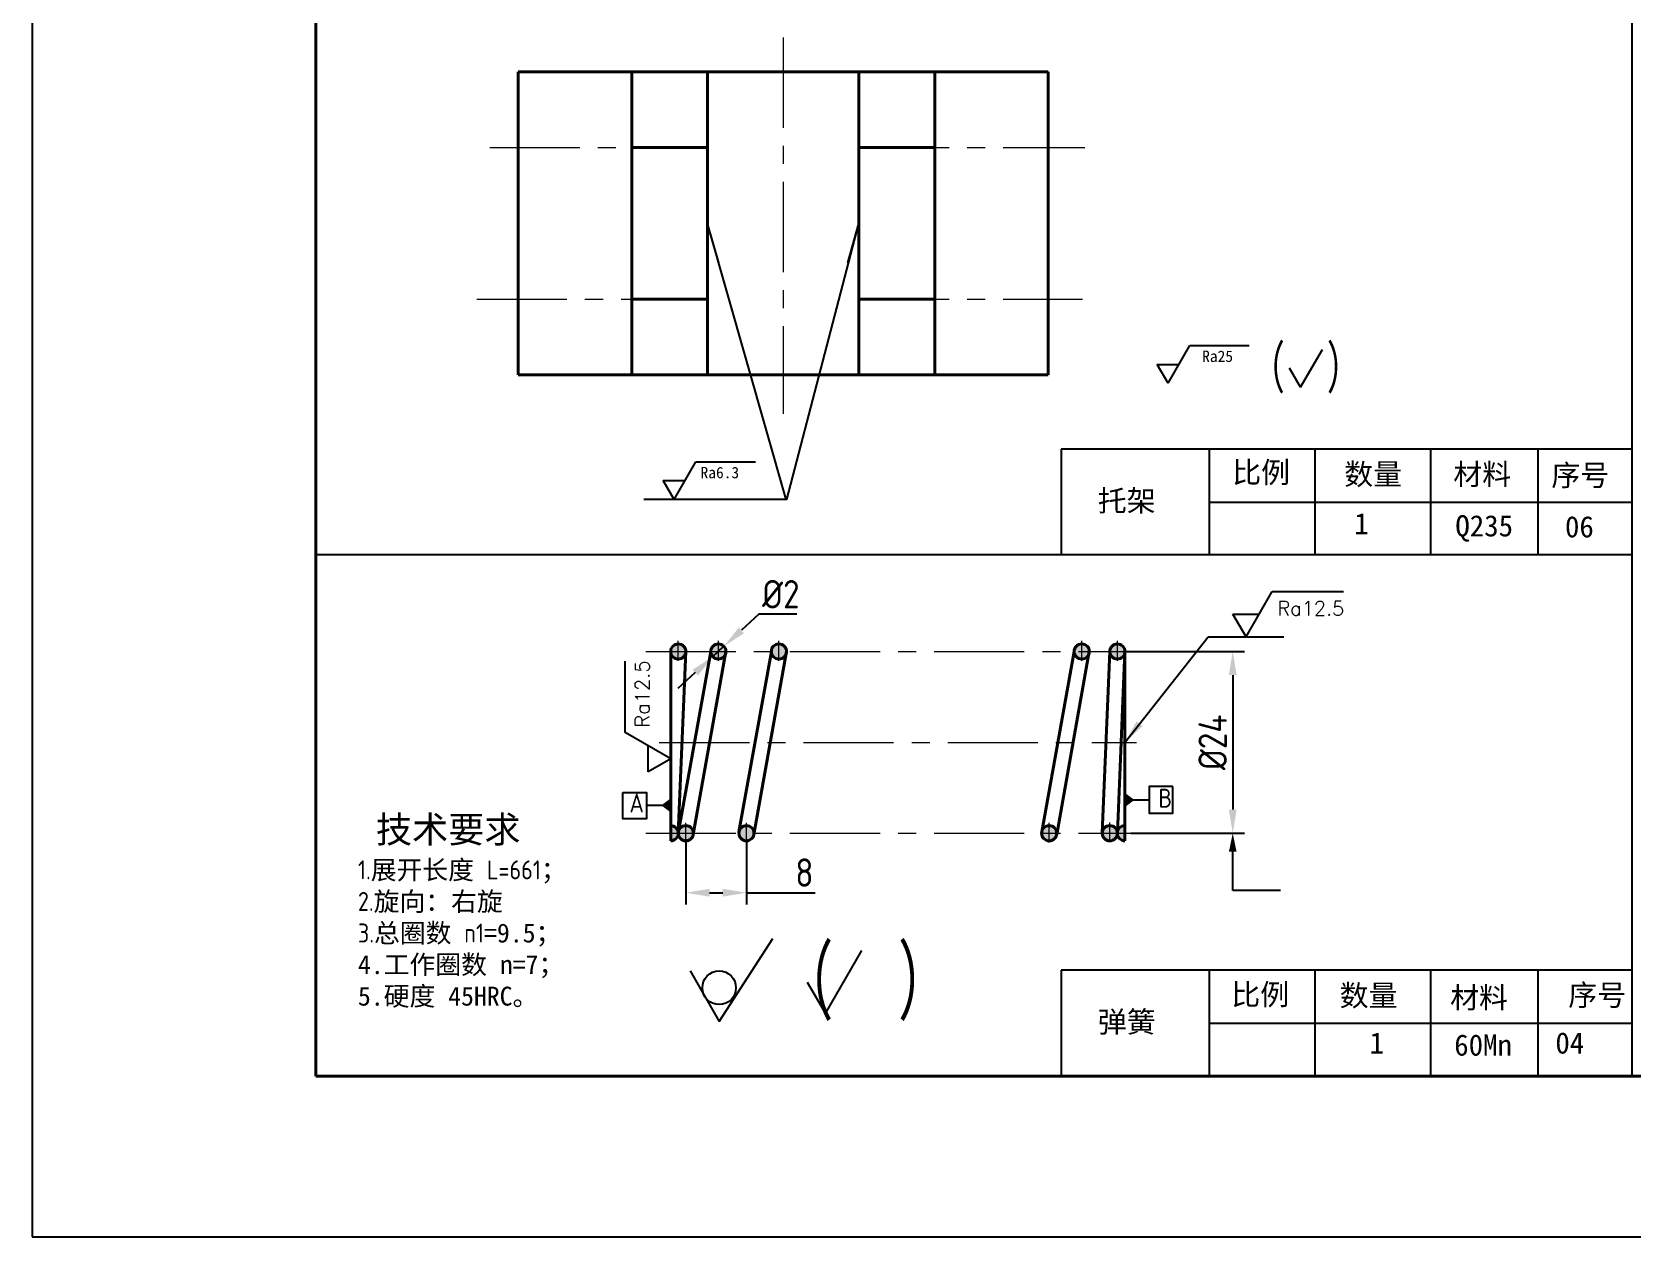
# Model space of a CAD drawing. Header units: millimetres. Extents: x 645 to 2308, y 762 to 2069.
# Drawn here: x 1936.5 to 2105.5, y 1473.9 to 1601.1 of the extents above; entities that cross this region are included whole.
import ezdxf
from ezdxf.enums import TextEntityAlignment as Align

# ---------------------------------------------------------------- set-up
doc = ezdxf.new("R2010")
doc.units = ezdxf.units.MM
doc.linetypes.add('CENTER', pattern=[50.8, 31.75, -6.35, 6.35, -6.35])
for name, color, linetype, lineweight in [('点划线', 7, 'CENTER', 15), ('点化线', 7, 'CENTER', 15), ('点画线', 7, 'CENTER', 15), ('粗实线', 7, 'Continuous', 40)]:
    doc.layers.add(name, color=color, linetype=linetype, lineweight=lineweight)
doc.layers.add('细实线', color=7, linetype='Continuous')
doc.styles.add('HZ', font='txt.shx', dxfattribs={"bigfont": 'gbcbig.shx'})
doc.styles.add('汉字', font='gbenor.shx', dxfattribs={"bigfont": 'gbcbig.shx'})
doc.styles.add('直径', font='txt.shx')
doc.dimstyles.new('222', dxfattribs={"dimtxt": 3, "dimasz": 2.5, "dimexe": 1.25, "dimexo": 0.625, "dimtad": 1, "dimtoh": 1, "dimdsep": 46, "dimtxsty": '汉字', "dimcen": 2.5, "dimadec": 0, "dimazin": 0, "dimtfac": 1, "dimtmove": 0, "dimatfit": 3, "dimfxl": 0, "dimarcsym": 0})

# ---------------------------------------------------------------- blocks, each defined once
blk = doc.blocks.new('*D111')
at = {"layer": 'Defpoints', "color": 0, "transparency": 16777216}
for p in [(2009.58, 1536.24), (2008.4, 1535.15)]:
    blk.add_point(p, dxfattribs=at)
at = {"layer": '细实线', "color": 0, "lineweight": -2, "transparency": 16777216}
for p, q in [((2013.26, 1539.62), (2011.42, 1537.93)), ((2017.29, 1539.62), (2013.26, 1539.62)), ((2008.4, 1535.15), (2009.58, 1536.24)), ((2006.55, 1533.46), (2004.71, 1531.77))]:
    blk.add_line(p, q, dxfattribs=at)
at = {"layer": '细实线', "color": 0, "transparency": 16777216}
for points in [[(2011.14, 1538.23), (2011.7, 1537.62), (2009.58, 1536.24)], [(2006.27, 1533.77), (2006.84, 1533.16), (2008.4, 1535.15)]]:
    blk.add_solid(points, dxfattribs=at)
at = {"layer": '细实线', "color": 0, "transparency": 16777216, "insert": (2015.59, 1541.74), "char_height": 3, "attachment_point": 5, "style": '汉字'}
blk.add_mtext('%%c2', dxfattribs=at)
blk = doc.blocks.new('*D112')
at = {"layer": 'Defpoints', "color": 0, "transparency": 16777216}
for p in [(2051.15, 1535.7), (2051.95, 1516.5), (2063.34, 1516.5)]:
    blk.add_point(p, dxfattribs=at)
at = {"layer": '细实线', "color": 0, "lineweight": -2, "transparency": 16777216}
for p, q in [((2051.78, 1535.7), (2064.59, 1535.7)), ((2063.34, 1533.2), (2063.34, 1519)), ((2052.58, 1516.5), (2064.59, 1516.5))]:
    blk.add_line(p, q, dxfattribs=at)
at = {"layer": '细实线', "color": 0, "transparency": 16777216}
for points in [[(2062.93, 1533.2), (2063.76, 1533.2), (2063.34, 1535.7)], [(2062.93, 1519), (2063.76, 1519), (2063.34, 1516.5)]]:
    blk.add_solid(points, dxfattribs=at)
at = {"layer": '细实线', "color": 0, "transparency": 16777216, "insert": (2061.22, 1526.1), "char_height": 3, "attachment_point": 5, "rotation": 90, "style": '汉字'}
blk.add_mtext('%%c24', dxfattribs=at)
blk = doc.blocks.new('*D113')
at = {"layer": 'Defpoints', "color": 0, "transparency": 16777216}
for p in [(2005.55, 1516.5), (2011.95, 1516.5), (2005.55, 1510.21)]:
    blk.add_point(p, dxfattribs=at)
at = {"layer": '细实线', "color": 0, "lineweight": -2, "transparency": 16777216}
for p, q in [((2005.55, 1515.87), (2005.55, 1508.96)), ((2011.95, 1515.87), (2011.95, 1508.96)), ((2008.05, 1510.21), (2009.45, 1510.21)), ((2011.95, 1510.21), (2019.2, 1510.21))]:
    blk.add_line(p, q, dxfattribs=at)
at = {"layer": '细实线', "color": 0, "transparency": 16777216}
for points in [[(2008.05, 1510.63), (2008.05, 1509.8), (2005.55, 1510.21)], [(2009.45, 1510.63), (2009.45, 1509.8), (2011.95, 1510.21)]]:
    blk.add_solid(points, dxfattribs=at)
at = {"layer": '细实线', "color": 0, "transparency": 16777216, "insert": (2018.08, 1512.34), "char_height": 3, "attachment_point": 5, "style": '汉字'}
blk.add_mtext('8', dxfattribs=at)
blk = doc.blocks.new('粗糙度+')
at = {"layer": '细实线'}
for p, q in [((0, 0), (5.77, 10)), ((5.77, 10), (13.35, 10)), ((13.35, 10), (21.47, 10)), ((-2.89, 5), (2.89, 5)), ((0, 0), (-2.89, 5))]:
    blk.add_line(p, q, dxfattribs=at)
blk.add_attdef('RA', text='', height=3, dxfattribs=at).set_placement((17.18, 5.63), align=Align.RIGHT)
blk = doc.blocks.new('1')
at = {"layer": '细实线'}
for p, q in [((0, 0), (4.62, 8)), ((4.62, 8), (10.68, 8)), ((10.68, 8), (17.18, 8)), ((-2.31, 4), (2.31, 4)), ((0, 0), (-2.31, 4))]:
    blk.add_line(p, q, dxfattribs=at)
at = {"layer": '点划线', "style": 'HZ'}
blk.add_attdef('RA', (5.52, 3.76), '', height=2.5, dxfattribs=at)

msp = doc.modelspace()

# ---------------------------------------------------------------- hatches: boundary and pattern name
at = {"layer": '细实线'}
h = msp.add_hatch(color=256, dxfattribs=at)
h.paths.add_polyline_path([(2005.5482, 1535.629), (2005.5509, 1535.6955), (2004.7509, 1535.6955), (2004.7509, 1534.8955, 0.39004578)])
h.paths.add_polyline_path([(2004.7509, 1536.4955), (2004.7509, 1535.6955), (2005.5509, 1535.6955, 0.41421356)])
h.paths.add_polyline_path([(2004.7509, 1536.4955, 0.41421356), (2003.9509, 1535.6955), (2004.7509, 1535.6955)])
h.paths.add_polyline_path([(2004.7509, 1535.6955), (2003.9509, 1535.6955, 0.41421356), (2004.7509, 1534.8955)])
h.paths.add_polyline_path([(2009.7862, 1535.6955), (2008.9862, 1535.6955), (2008.9862, 1534.8955, 0.31426672), (2009.7369, 1535.4191)])
h.paths.add_polyline_path([(2008.9862, 1536.4955, 0.41421356), (2008.1862, 1535.6955), (2008.9862, 1535.6955)])
h.paths.add_polyline_path([(2008.9862, 1536.4955), (2008.9862, 1535.6955), (2009.7862, 1535.6955, 0.41421356)])
h.paths.add_polyline_path([(2008.9862, 1535.6955), (2008.1862, 1535.6955, 0.41421356), (2008.9862, 1534.8955)])
h.paths.add_polyline_path([(2015.3862, 1535.6955), (2014.5862, 1535.6955, 0.41421356), (2015.3862, 1534.8955)])
h.paths.add_polyline_path([(2015.3862, 1536.4955, 0.41421356), (2014.5862, 1535.6955), (2015.3862, 1535.6955)])
h.paths.add_polyline_path([(2015.3862, 1536.4955), (2015.3862, 1535.6955), (2016.1862, 1535.6955, 0.41421356)])
h.paths.add_polyline_path([(2016.1862, 1535.6955), (2015.3862, 1535.6955), (2015.3862, 1534.8955, 0.31426672), (2016.1369, 1535.4191)])
h.paths.add_polyline_path([(2051.9481, 1535.6289), (2051.9509, 1535.6955), (2051.1509, 1535.6955), (2051.1509, 1534.8955, 0.3900042)])
h.paths.add_polyline_path([(2051.1509, 1536.4955), (2051.1509, 1535.6955), (2051.9509, 1535.6955, 0.41421356)])
h.paths.add_polyline_path([(2051.1509, 1536.4955, 0.41421356), (2050.3509, 1535.6955), (2051.1509, 1535.6955)])
h.paths.add_polyline_path([(2051.1509, 1535.6955), (2050.3509, 1535.6955, 0.41421356), (2051.1509, 1534.8955)])
h.paths.add_polyline_path([(2048.1862, 1535.6955), (2047.3862, 1535.6955), (2047.3862, 1534.8955, 0.31426672), (2048.1369, 1535.4191)])
h.paths.add_polyline_path([(2047.3862, 1536.4955), (2047.3862, 1535.6955), (2048.1862, 1535.6955, 0.41421356)])
h.paths.add_polyline_path([(2047.3862, 1536.4955, 0.41421356), (2046.5862, 1535.6955), (2047.3862, 1535.6955)])
h.paths.add_polyline_path([(2047.3862, 1535.6955), (2046.5862, 1535.6955, 0.41421356), (2047.3862, 1534.8955)])
h.paths.add_polyline_path([(2051.9509, 1516.4955), (2051.1509, 1516.4955, 0.41421356), (2051.9509, 1515.6955)])
h.paths.add_polyline_path([(2051.9509, 1517.2955, 0.41421356), (2051.1509, 1516.4955), (2051.9509, 1516.4955)])
h.paths.add_polyline_path([(2050.3509, 1517.2955), (2050.3509, 1516.4955), (2051.1509, 1516.4955, 0.41421356)])
h.paths.add_polyline_path([(2051.1509, 1516.4955), (2050.3509, 1516.4955), (2050.3509, 1515.6955, 0.41421356)])
h.paths.add_polyline_path([(2050.3509, 1516.4955), (2049.5509, 1516.4955, 0.41421356), (2050.3509, 1515.6955)])
h.paths.add_polyline_path([(2050.3509, 1517.2955, 0.41421356), (2049.5509, 1516.4955), (2050.3509, 1516.4955)])
h.paths.add_polyline_path([(2044.7509, 1516.4955), (2043.9509, 1516.4955), (2043.9509, 1515.6955, 0.41421356)])
h.paths.add_polyline_path([(2043.9509, 1517.2955), (2043.9509, 1516.4955), (2044.7509, 1516.4955, 0.41421356)])
h.paths.add_polyline_path([(2043.9509, 1517.2955, 0.41421356), (2043.1509, 1516.4955), (2043.9509, 1516.4955)])
h.paths.add_polyline_path([(2043.9509, 1516.4955), (2043.1509, 1516.4955, 0.41421356), (2043.9509, 1515.6955)])
h.paths.add_polyline_path([(2011.9509, 1516.4955), (2011.1509, 1516.4955, 0.41421356), (2011.9509, 1515.6955)])
h.paths.add_polyline_path([(2011.9509, 1517.2955, 0.41421356), (2011.1509, 1516.4955), (2011.9509, 1516.4955)])
h.paths.add_polyline_path([(2011.9509, 1517.2955), (2011.9509, 1516.4955), (2012.7509, 1516.4955, 0.41421356)])
h.paths.add_polyline_path([(2012.7509, 1516.4955), (2011.9509, 1516.4955), (2011.9509, 1515.6955, 0.41421356)])
h.paths.add_polyline_path([(2006.3509, 1516.4955), (2005.5509, 1516.4955), (2005.5509, 1515.6955, 0.41421356)])
h.paths.add_polyline_path([(2005.5509, 1517.2955), (2005.5509, 1516.4955), (2006.3509, 1516.4955, 0.41421356)])
h.paths.add_polyline_path([(2005.5509, 1517.2955, 0.38508888), (2004.755, 1516.5757), (2004.7516, 1516.4955), (2005.5509, 1516.4955)])
h.paths.add_polyline_path([(2005.5509, 1516.4955), (2004.7516, 1516.4955), (2004.751, 1516.4817, 0.40917356), (2005.5509, 1515.6955)])
h.paths.add_polyline_path([(2004.7509, 1516.4955), (2003.9509, 1516.4955), (2003.9509, 1515.6955, 0.41421356)])
h.paths.add_polyline_path([(2003.9509, 1517.2955), (2003.9509, 1516.4955), (2004.7509, 1516.4955, 0.41421356)])
for points in [[(2003.9509, 1520.054), (2003.13, 1519.4146), (2003.9509, 1518.7751)], [(2051.9509, 1520.6685), (2052.7719, 1520.029), (2051.9509, 1519.3896)]]:
    msp.add_hatch(color=256, dxfattribs=at).paths.add_polyline_path(points)

# ---------------------------------------------------------------- linework, layer by layer
at = {"layer": '点化线', "ltscale": 0.3}
for p, q in [((2015.8456, 1600.5236), (2015.8456, 1560.7868)), ((2023.8456, 1588.9033), (2047.7297, 1588.9033)), ((2023.8456, 1572.9033), (2047.4573, 1572.9033))]:
    msp.add_line(p, q, dxfattribs=at)
at = {"layer": '点画线', "ltscale": 0.3}
for p, q in [((1984.823, 1588.9033), (2007.8456, 1588.9033)), ((1983.4614, 1572.9033), (2007.8456, 1572.9033)), ((2001.3128, 1535.6955), (2053.1635, 1535.6955)), ((2002.7437, 1526.0955), (2053.1635, 1526.0955)), ((2001.3128, 1516.4955), (2053.1635, 1516.4955))]:
    msp.add_line(p, q, dxfattribs=at)
at = {"layer": '点画线'}
for p, q in [((2004.7509, 1534.7086), (2004.7509, 1536.8107)), ((2008.9862, 1534.7086), (2008.9862, 1536.8107)), ((2015.3862, 1534.7086), (2015.3862, 1536.8107)), ((2047.3862, 1534.7086), (2047.3862, 1536.8107)), ((2051.1509, 1534.7086), (2051.1509, 1536.8107)), ((2005.5509, 1515.5086), (2005.5509, 1517.6107)), ((2011.9509, 1515.5086), (2011.9509, 1517.6107)), ((2043.9509, 1515.5086), (2043.9509, 1517.6107)), ((2050.3509, 1515.542), (2050.3509, 1517.644))]:
    msp.add_line(p, q, dxfattribs=at)
at = {"layer": '粗实线', "color": 7}
for p, q in [((1966.456, 1718.8559), (1966.456, 1490.8559)), ((1966.456, 1490.8559), (2291.456, 1490.8559))]:
    msp.add_line(p, q, dxfattribs=at)
at = {"layer": '粗实线'}
for p, q in [((1987.8456, 1596.9033), (1987.8456, 1564.9033)), ((1987.8456, 1596.9033), (2043.8456, 1596.9033)), ((1999.8456, 1596.9033), (1999.8456, 1564.9033)), ((2007.8456, 1596.9033), (2007.8456, 1564.9033)), ((2023.8456, 1596.9033), (2023.8456, 1564.9033)), ((2031.8456, 1596.9033), (2031.8456, 1564.9033)), ((2043.8456, 1596.9033), (2043.8456, 1564.9033)), ((1999.8456, 1588.9033), (2007.8456, 1588.9033)), ((2023.8456, 1588.9033), (2031.8456, 1588.9033)), ((1999.8456, 1572.9033), (2007.8456, 1572.9033)), ((2023.8456, 1572.9033), (2031.8456, 1572.9033)), ((1987.8456, 1564.9033), (2043.8456, 1564.9033)), ((2003.9509, 1535.6955), (2003.9509, 1515.6955)), ((2005.5509, 1535.6955), (2004.7502, 1516.4622)), ((2008.1862, 1535.6955), (2004.7635, 1516.6369)), ((2009.7862, 1535.6955), (2006.3385, 1516.3551)), ((2014.5862, 1535.6955), (2011.1635, 1516.6369)), ((2016.1862, 1535.6955), (2012.7385, 1516.3551)), ((2046.5862, 1535.6955), (2043.1635, 1516.6369)), ((2048.1862, 1535.6955), (2044.7385, 1516.3551)), ((2050.3509, 1535.6955), (2049.5516, 1516.5289)), ((2051.9509, 1535.6955), (2051.1516, 1516.5289)), ((2051.9509, 1535.6955), (2051.9509, 1515.6955))]:
    msp.add_line(p, q, dxfattribs=at)
for centre in [(2004.7509, 1535.6955), (2008.9862, 1535.6955), (2015.3862, 1535.6955), (2047.3862, 1535.6955), (2051.1509, 1535.6955), (2005.5509, 1516.4955), (2011.9509, 1516.4955), (2043.9509, 1516.4955), (2050.3509, 1516.4955)]:
    msp.add_circle(centre, 0.8, dxfattribs=at)
for centre, start, end in [((2003.9509, 1516.4955), 270, 90), ((2051.9509, 1516.4955), 90, 270)]:
    msp.add_arc(centre, 0.8, start, end, dxfattribs=at)
at = {"layer": '细实线', "color": 7}
for p, q in [((1936.456, 1738.8559), (1936.456, 1473.8559)), ((1936.456, 1473.8559), (2308.456, 1473.8559))]:
    msp.add_line(p, q, dxfattribs=at)
at = {"layer": '细实线'}
for p, q in [((2105.5292, 1710.8559), (2105.5292, 1490.8559)), ((2016.1509, 1551.7385), (2007.8456, 1580.9033)), ((2016.2089, 1551.7385), (2023.8456, 1580.9033)), ((2070.5078, 1563.6031), (2072.8172, 1567.6031)), ((2070.5078, 1563.6031), (2069.3531, 1565.6031)), ((2105.5292, 1557.0548), (2045.2123, 1557.0548)), ((2045.2123, 1557.0548), (2045.2123, 1545.89)), ((2060.8356, 1557.0548), (2060.8356, 1545.89)), ((2072.018, 1557.0548), (2072.018, 1545.89)), ((2084.2327, 1557.0548), (2084.2327, 1545.89)), ((2095.5871, 1557.0548), (2095.5871, 1545.89)), ((2016.2089, 1551.7385), (2001.1144, 1551.7385)), ((2060.8356, 1551.4724), (2105.5292, 1551.4724)), ((2105.5292, 1545.89), (1966.456, 1545.89)), ((2060.7356, 1537.2373), (2068.7569, 1537.2373)), ((2003.13, 1519.4146), (2003.9509, 1520.054)), ((2052.7719, 1520.029), (2051.9509, 1520.6685)), ((2052.7719, 1520.029), (2051.9509, 1519.3896)), ((2052.7719, 1520.029), (2054.5131, 1520.029)), ((2003.13, 1519.4146), (2001.3887, 1519.4146)), ((2003.13, 1519.4146), (2003.9509, 1518.7751)), ((2063.342, 1510.4547), (2063.342, 1514.5658)), ((2068.3841, 1510.4547), (2063.342, 1510.4547)), ((2009.0712, 1496.6201), (2014.7342, 1505.3925)), ((2020.3071, 1497.4496), (2024.1571, 1504.118)), ((2005.9912, 1501.9548), (2009.0712, 1496.6201)), ((2045.2123, 1502.0207), (2045.2123, 1490.8559)), ((2105.5292, 1502.0207), (2045.2123, 1502.0207)), ((2060.8356, 1502.0207), (2060.8356, 1490.8559)), ((2072.018, 1502.0207), (2072.018, 1490.8559)), ((2084.2327, 1502.0207), (2084.2327, 1490.8559)), ((2095.5871, 1502.0207), (2095.5871, 1490.8559)), ((2018.3821, 1500.7838), (2020.3071, 1497.4496)), ((2060.8356, 1496.4383), (2105.5292, 1496.4383))]:
    msp.add_line(p, q, dxfattribs=at)
for points in [[(2009.0346, 1576.7281), (2007.8456, 1580.9033)], [(2022.6566, 1576.7281), (2023.8456, 1580.9033)]]:
    msp.add_lwpolyline(points, dxfattribs=at)
for points in [[(1998.8968, 1520.8042), (2001.3887, 1520.8042), (2001.3887, 1518.0135), (1998.8968, 1518.0135)], [(2057.0051, 1521.4187), (2054.5131, 1521.4187), (2054.5131, 1518.628), (2057.0051, 1518.628)]]:
    msp.add_lwpolyline(points, close=True, dxfattribs=at)
msp.add_lwpolyline([(2063.342, 1514.5658, 0.8, 0, 0), (2063.342, 1516.4955, 0, 0, 0)], format="xyseb", dxfattribs=at)
msp.add_circle((2009.0712, 1500.1765), 1.7782, dxfattribs=at)

# ---------------------------------------------------------------- block references
at = {"layer": '点划线', "xscale": 0.5999999999999996, "yscale": 0.5999999999999996, "zscale": 0.5999999999999996}
msp.add_blockref('1', (2064.7463, 1537.2373), dxfattribs=at).add_auto_attribs({'RA': 'Ra12.5'})
at = {"layer": '点划线', "xscale": 0.6, "yscale": 0.6, "zscale": 0.6, "rotation": 90}
msp.add_blockref('1', (2003.9509, 1524.3574), dxfattribs=at).add_auto_attribs({'RA': 'Ra12.5'})
at = {"layer": '细实线', "xscale": 0.4000000000000909, "yscale": 0.4000000000000909, "zscale": 0.4000000000000909}
for p, values in [((2056.5018, 1564.0185), {'RA': 'Ra25'}), ((2004.3115, 1551.7385), {'RA': ' Ra6.3'})]:
    msp.add_blockref('粗糙度+', p, dxfattribs=at).add_auto_attribs(values)

# ---------------------------------------------------------------- texts
at = {"layer": '细实线', "attachment_point": 1}
for s, insert, char_height, width, style in [('{\\Fgbenor,gbcbig|c134;（} {\\Fgbenor,gbcbig|c134;）}', (2065.2397, 1568.0185), 5, 25.860334, '直径'), ('{\\fSimSun|b0|i0|c134|p2;比例}', (2063.2908, 1555.7322), 2.24, 8.179317, '直径'), ('{\\fSimSun|b0|i0|c134|p2;数量}', (2075.124, 1555.5333), 2.24, 8.179317, '直径'), ('{\\fSimSun|b0|i0|c134|p2;材料}', (2086.6503, 1555.5333), 2.24, 8.179317, '直径'), ('{\\fSimSun|b0|i0|c134|p2;序号}', (2097.0108, 1555.4244), 2.24, 8.179317, '直径'), ('{\\fSimSun|b0|i0|c134|p2;托架}', (2049.0844, 1552.7271), 2.24, 8.179317, '直径'), ('{\\fSimSun|b0|i0|c134|p2; 1}', (2074.654, 1550.3046), 2.24, 8.179317, '直径'), ('{\\fSimSun|b0|i0|c134|p2;Q235}', (2086.8684, 1550.0867), 2.24, 8.179317, '直径'), ('{\\fSimSun|b0|i0|c134|p2;06}', (2098.4534, 1549.989), 2.24, 8.179317, '直径'), ('A', (1999.5877, 1520.6872), 2, 2.430753, '汉字'), ('B', (2055.4841, 1521.1947), 2, 3.311438, '汉字'), ('{\\fSimSun|b0|i0|c134|p2;\\H1.4x; 技术要求\\Ftxt|c134;\\P}1.{\\fSimSun|b0|i0|c134|p2;展开长度 }L=661{\\fSimSun|b0|i0|c134|p2;；}\\P2.{\\fSimSun|b0|i0|c134|p2;旋向：右旋}\\P3.{\\fSimSun|b0|i0|c134|p2;总圈数 }n1{\\fSimSun|b0|i0|c134|p2;=9.5；\\P4.工作圈数 n=7；\\P5.硬度 45HRC。}', (1970.8972, 1518.2951), 2, 24.669214, '汉字'), ('（ ）', (2015.5787, 1504.5038), 7.7, 45.025481, 'HZ'), ('{\\fSimSun|b0|i0|c134|p2;比例}', (2063.1936, 1500.5851), 2.24, 8.179317, '直径'), ('{\\fSimSun|b0|i0|c134|p2;数量}', (2074.6446, 1500.4762), 2.24, 8.179317, '直径'), ('{\\fSimSun|b0|i0|c134|p2;材料}', (2086.3138, 1500.2583), 2.24, 8.179317, '直径'), ('{\\fSimSun|b0|i0|c134|p2;序号}', (2098.8013, 1500.5256), 2.24, 8.179317, '直径'), ('{\\fSimSun|b0|i0|c134|p2;弹簧}', (2049.0844, 1497.693), 2.24, 8.179317, '直径'), ('{\\fSimSun|b0|i0|c134|p2;  1}', (2074.7537, 1495.4653), 2.24, 8.179317, '直径'), ('{\\fSimSun|b0|i0|c134|p2;60Mn}', (2086.75, 1495.2474), 2.24, 8.179317, '直径'), ('{\\fSimSun|b0|i0|c134|p2;04}', (2097.4376, 1495.4653), 2.24, 8.179317, '直径')]:
    msp.add_mtext(s, dxfattribs=dict(at, insert=insert, char_height=char_height, width=width, style=style))

# ---------------------------------------------------------------- dimensions: what is measured, and where the dimension line sits
at = {"layer": '细实线'}
dim = msp.add_diameter_dim_2p(p1=(2008.3967, 1535.1547), p2=(2009.5757, 1536.2364), text='%%c2', dimstyle='222', dxfattribs=at)
dim.commit()
dim.dimension.update_dxf_attribs({"geometry": '*D111', "text_midpoint": (2015.5851, 1541.7415)})
dim = msp.add_linear_dim(base=(2063.342, 1516.4955), p1=(2051.1509, 1535.6955), p2=(2051.9509, 1516.4955), angle=90, text='%%c24', dimstyle='222', dxfattribs=at)
dim.commit()
dim.dimension.update_dxf_attribs({"geometry": '*D112', "text_midpoint": (2063.342, 1526.0955), "dimtype": 160})
dim = msp.add_linear_dim(base=(2005.5509, 1510.2145), p1=(2011.9509, 1516.4955), p2=(2005.5509, 1516.4955), text='8', dimstyle='222', dxfattribs=at)
dim.commit()
dim.dimension.update_dxf_attribs({"geometry": '*D113', "text_midpoint": (2018.0759, 1510.2145), "dimtype": 160})

# ---------------------------------------------------------------- leaders
at = {"layer": '点划线'}
msp.add_leader([(2051.9509, 1526.0955), (2060.7356, 1537.2373)], dimstyle='222', override={"dimgap": 0.625, "dimtad": 0}, dxfattribs=at)

doc.saveas('drawing.dxf')
